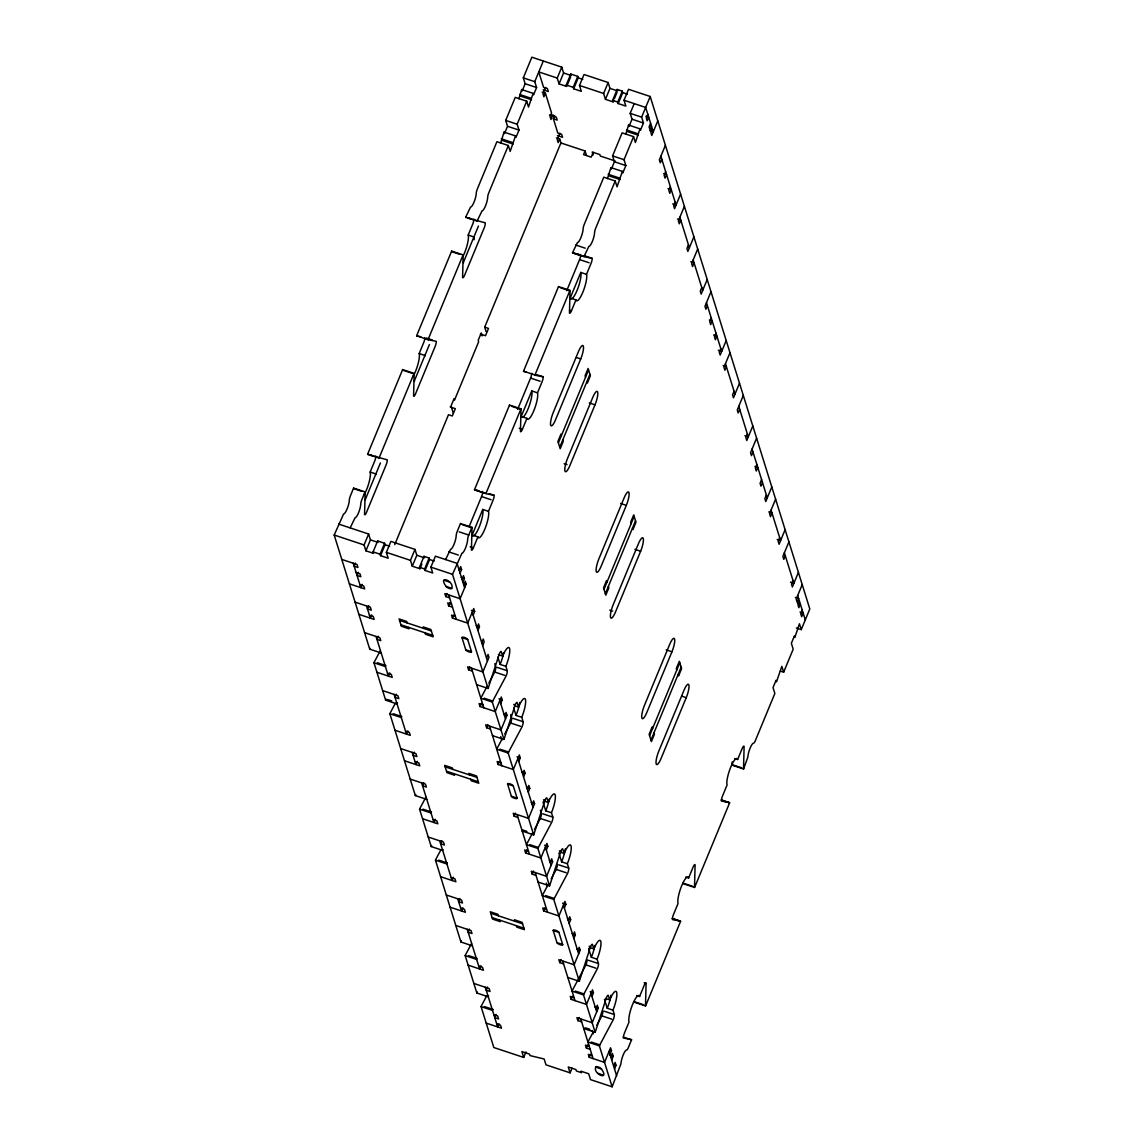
<?xml version="1.0" encoding="UTF-8"?>
<svg xmlns="http://www.w3.org/2000/svg" width="1144" height="1144" viewBox="0 0 1144 1144"><rect width="100%" height="100%" fill="white"/><g stroke="black" fill="none" stroke-linecap="round" stroke-linejoin="round"><path stroke-width="1.5" d="M445.588 559.573L450.493 549.406A8.265 1.873 -71.6 0 0 453.953 544.487A8.265 1.873 -71.6 0 0 456.184 535.649A4.133 0.944 -71.6 0 1 457.314 531.245L460.489 523.552L471.943 527.355A4.147 0.944 -71.6 0 1 472.014 527.927L471.428 549.978A4.133 0.944 -71.6 0 0 473.387 547.79L477.92 536.851A14.457 3.289 -71.6 0 0 484.799 529.214A14.457 3.289 -71.6 0 0 488.488 511.325L493.007 500.371A4.133 0.944 -71.6 0 0 494.065 495.266L489.289 493.679M484.241 493.121L474.688 489.947A4.133 0.944 -71.6 0 1 474.503 489.689L509.509 405.062L520.963 408.866A4.147 0.944 -71.6 0 1 521.02 409.438L520.448 431.488A4.133 0.944 -71.6 0 0 522.408 429.315L526.941 418.361A14.457 3.289 -71.6 0 0 533.819 410.725A14.457 3.289 -71.6 0 0 537.494 392.835L542.027 381.896A4.133 0.944 -71.6 0 0 543.085 376.776L536.722 374.66M526.354 371.972L523.709 371.471A4.133 0.944 -71.6 0 1 523.523 371.199L558.529 286.572L569.969 290.376A4.147 0.944 -71.6 0 1 570.041 290.948L569.469 313.013A4.133 0.944 -71.6 0 0 571.428 310.825L575.961 299.885A14.457 3.289 -71.6 0 0 582.839 292.235A14.457 3.289 -71.6 0 0 586.514 274.345L591.048 263.406A4.133 0.944 -71.6 0 0 592.091 258.287L584.141 255.655M644.172 982.71L646.088 983.354L645.502 1005.404A4.133 0.944 -71.6 0 0 645.573 1005.976L634.119 1002.173A4.133 0.944 -71.6 0 1 634.048 1001.601L643.6 1004.775M780.38 671.099L783.654 672.186L781.838 666.337L776.504 681.781L776.047 680.322L773.029 687.615L774.86 693.464L755.326 740.683A4.133 0.944 -71.6 0 1 753.925 743.014L752.938 743.4A8.265 1.873 -71.6 0 0 749.706 749.191A8.265 1.873 -71.6 0 0 747.904 756.899L743.6 769.011L732.16 765.207A4.133 0.944 -71.6 0 1 732.088 764.635L732.16 761.875M526.926 831.388L522.636 829.972A4.133 0.944 -71.6 0 1 522.222 831.073L533.676 834.877L508.179 753.024A4.147 0.944 -71.6 0 1 508.622 752.037L522.05 726.812A4.133 0.944 -71.6 0 0 523.108 721.707L521.736 717.302A14.457 3.289 -71.6 0 0 525.425 699.413A14.457 3.289 -71.6 0 0 518.547 707.063L517.174 702.659A4.133 0.944 -71.6 0 0 515.215 704.847L504.361 738.323A4.133 0.944 -71.6 0 1 503.946 739.424L492.492 735.635A4.133 0.944 -71.6 0 0 492.707 735.091M538.309 881.509A4.133 0.944 -71.6 0 1 538.095 882.053L549.549 885.856L537.909 848.462A4.147 0.944 -71.6 0 1 538.352 847.489L551.78 822.25A4.133 0.944 -71.6 0 0 552.838 817.145L551.465 812.755A14.457 3.289 -71.6 0 0 555.155 794.865A14.457 3.289 -71.6 0 0 548.276 802.502L546.904 798.112A4.133 0.944 -71.6 0 0 544.944 800.299L534.076 833.776A4.133 0.944 -71.6 0 1 533.676 834.877M567.824 977.505L579.279 981.295L553.782 899.456A4.147 0.944 -71.6 0 1 554.239 898.469L567.667 873.244A4.133 0.944 -71.6 0 0 568.711 868.124L567.352 863.734A14.457 3.289 -71.6 0 0 571.028 845.845A14.457 3.289 -71.6 0 0 564.149 853.481L562.791 849.091A4.133 0.944 -71.6 0 0 560.817 851.279L549.964 884.755A4.133 0.944 -71.6 0 1 549.549 885.856M583.912 1027.941A4.133 0.944 -71.6 0 1 583.697 1028.485L595.152 1032.288L583.511 994.894A4.147 0.944 -71.6 0 1 583.955 993.907L597.382 968.682A4.133 0.944 -71.6 0 0 598.441 963.577L597.068 959.173A14.457 3.289 -71.6 0 0 600.757 941.283A14.457 3.289 -71.6 0 0 593.879 948.934L592.506 944.529A4.133 0.944 -71.6 0 0 590.547 946.717L579.693 980.193A4.133 0.944 -71.6 0 1 579.279 981.295M381.195 652.967L369.741 649.177L334.191 535.034L343.629 513.928A8.265 1.873 -71.6 0 0 347.075 509.008A8.265 1.873 -71.6 0 0 349.32 500.185A4.133 0.944 -71.6 0 1 350.436 495.767L353.61 488.073L365.065 491.877A4.147 0.944 -71.6 0 1 365.136 492.449L364.55 514.5A4.133 0.944 -71.6 0 0 366.523 512.312L386.129 464.893A4.133 0.944 -71.6 0 0 387.187 459.788L369.726 455.112M371.771 455.226L367.825 454.468A4.133 0.944 -71.6 0 1 367.624 454.211L402.631 369.583L414.085 373.387A4.147 0.944 -71.6 0 1 414.157 373.959L413.57 396.01A4.133 0.944 -71.6 0 0 415.529 393.836L435.149 346.417A4.133 0.944 -71.6 0 0 436.207 341.298L428.285 339.797L416.645 335.721L451.651 251.094L463.106 254.897A4.147 0.944 -71.6 0 1 463.163 255.47L462.591 277.534A4.133 0.944 -71.6 0 0 464.55 275.346L484.169 227.928A4.133 0.944 -71.6 0 0 485.228 222.808L467.753 218.132M465.851 217.503A4.133 0.944 -71.6 0 1 465.651 217.231L470.57 207.078A8.265 1.873 -71.6 0 0 474.016 202.159A8.265 1.873 -71.6 0 0 476.262 193.322A4.133 0.944 -71.6 0 1 477.377 188.917L496.911 141.699L508.351 145.502L510.181 151.365L515.515 135.907L504.061 132.118L500.543 143.186M504.061 132.118L504.518 133.576L507.536 126.283L505.705 120.42L515.243 97.383L526.698 101.172L528.514 107.035L533.118 93.365L521.664 89.561L518.875 98.856M521.664 89.561L522.122 91.019L525.139 83.726L523.308 77.864L531.86 57.2L561.761 67.124L563.592 72.987L559.058 83.927L566.695 86.458L566.237 84.999L570.77 74.045L577.763 76.376L578.221 77.835L573.687 88.789L581.324 91.32L579.507 85.457L584.026 74.517L608.15 82.525L609.966 88.374L605.448 99.328L613.084 101.859L613.827 100.028M364.421 494.265A14.457 3.289 -71.6 0 0 370.156 472.043L374.689 461.103A4.133 0.944 -71.6 0 0 375.732 455.984M413.427 375.79A14.457 3.289 -71.6 0 0 419.176 353.553L423.695 342.614A4.133 0.944 -71.6 0 0 424.81 337.823M463.52 255.198A14.457 3.289 -71.6 0 0 468.196 235.063L472.715 224.124A4.133 0.944 -71.6 0 0 473.773 219.019M350.164 527.884L355.069 517.731A8.265 1.873 -71.6 0 0 358.53 512.812A8.265 1.873 -71.6 0 0 360.76 503.975A4.133 0.944 -71.6 0 1 361.89 499.571L365.065 491.877M379.265 458.272A4.133 0.944 -71.6 0 1 379.079 458.015L414.085 373.387M463.106 254.897L428.085 339.525A4.133 0.944 -71.6 0 0 428.285 339.797M477.305 221.307A4.133 0.944 -71.6 0 1 477.105 221.035L482.024 210.882A8.265 1.873 -71.6 0 0 485.471 205.963A8.265 1.873 -71.6 0 0 487.702 197.125A4.133 0.944 -71.6 0 1 488.831 192.707L508.351 145.502M515.515 135.907L515.973 137.38L518.99 130.087L517.159 124.224L526.698 101.172M533.118 93.365L533.576 94.823L536.593 87.53L534.763 81.667L543.314 61.004M380.409 462.991L365.322 499.47A14.457 3.289 -71.6 0 0 365.479 499.885M429.429 344.516L414.342 380.981A14.457 3.289 -71.6 0 0 414.5 381.395M478.449 226.026L463.349 262.505A14.457 3.289 -71.6 0 0 463.52 262.905M545.659 87.416L542.985 93.894L543.886 96.825L545.402 93.179L542.127 92.092M355.441 563.034L354.154 566.166L357.972 567.438L357.057 564.507L341.784 559.43M421.864 564.063L419.934 568.74L412.298 566.208L416.816 555.269L415 549.406L390.876 541.412L386.357 552.352L388.173 558.201L380.537 555.669L385.07 544.73L384.613 543.271L377.62 540.94L373.087 551.88L373.545 553.353L365.908 550.822L364.092 544.959L368.611 534.019L338.71 524.095M559.058 83.927L557.242 78.064L561.761 67.124M365.908 550.822L370.442 539.868L368.611 534.019M358.329 572.315L357.042 575.446L360.861 576.705L359.945 573.773L356.127 572.515M552.967 114.657L550.965 119.519L550.049 116.588L551.551 112.941L545.402 93.179M557.471 135.578L562.562 137.266L561.647 134.349L557.829 133.076L553.381 118.804L554.668 115.673M567.453 84.642L570.599 77.034M362.176 584.398L360.846 587.644L353.239 563.234M380.537 555.669L380.094 554.211L384.613 543.271M573.687 88.789L573.23 87.316L577.763 76.376M559.917 133.162L557.228 139.654L558.143 142.585L559.659 138.939L556.384 137.852M368.74 605.748L367.453 608.88L371.271 610.138L370.356 607.207L355.083 602.144M394.737 544.63L448.491 414.7L452.309 415.973L455.326 408.68L450.236 406.992M486.071 331.56L484.698 327.17L560.903 142.957L585.084 150.979L586.443 155.384M371.686 614.9L370.341 618.146L366.538 605.948M378.249 636.25L376.948 639.382L380.766 640.64L379.865 637.723L364.593 632.646M412.298 566.208L410.467 560.36L415 549.406M605.448 99.328L603.617 93.465L608.15 82.525M585.084 150.979L583.569 154.626L591.205 157.171L593.221 152.309M419.934 568.74L419.476 567.281L423.995 556.341L429.143 558.043L429.601 559.516L425.067 570.456L432.704 572.987L430.888 567.138L435.406 556.184L457.042 563.363L464.636 587.773M613.084 101.859L612.626 100.386L617.145 89.446L622.293 91.162L622.751 92.621L618.218 103.561L625.854 106.092L624.038 100.243L628.557 89.303L650.192 96.482L809.809 608.966L801.258 629.643L796.353 628.013M614.457 98.513L616.973 92.435M425.067 570.456L424.624 568.997L429.143 558.043M618.218 103.561L617.774 102.102L622.293 91.162M389.732 672.872L388.388 676.104L376.047 636.45M582.267 256.156L572.729 252.981A4.133 0.944 -71.6 0 1 572.529 252.71L577.448 242.557A8.265 1.873 -71.6 0 0 580.437 238.696A8.265 1.873 -71.6 0 0 582.954 230.602L583.226 227.899A4.133 0.944 -71.6 0 1 584.255 224.381L603.775 177.177L615.229 180.981L617.059 186.844L622.379 171.385L610.939 167.596L607.421 178.664M610.939 167.596L611.396 169.055L614.414 161.762L612.583 155.899L622.121 132.861L633.576 136.651L635.392 142.514L639.996 128.843L628.542 125.039L625.754 134.334M628.542 125.039L629 126.498L632.017 119.205L630.187 113.342L634.219 103.618M396.296 694.208L395.009 697.339L398.827 698.612L397.912 695.681L382.639 690.604M469.297 526.211L481.567 496.567A4.133 0.944 -71.6 0 0 482.611 491.462M517.646 409.337L530.573 378.092A4.133 0.944 -71.6 0 0 531.688 373.301M566.738 290.676L579.593 259.602A4.133 0.944 -71.6 0 0 580.651 254.497M476.619 684.641L488.059 688.445L452.509 574.317L461.947 553.21A8.265 1.873 -71.6 0 0 465.408 548.291A8.265 1.873 -71.6 0 0 467.639 539.453A4.133 0.944 -71.6 0 1 468.754 535.049L471.943 527.355M494.065 495.266L486.143 493.75A4.133 0.944 -71.6 0 1 485.957 493.493L520.963 408.866M543.085 376.776L535.163 375.275A4.133 0.944 -71.6 0 1 534.963 375.003L569.969 290.376M592.091 258.287L584.184 256.785A4.133 0.944 -71.6 0 1 583.983 256.513L588.888 246.36A8.265 1.873 -71.6 0 0 591.891 242.499A8.265 1.873 -71.6 0 0 594.394 234.406L594.68 231.703A4.133 0.944 -71.6 0 1 595.709 228.185L615.229 180.981M622.379 171.385L622.837 172.858L625.854 165.565L624.038 159.702L633.576 136.651M639.996 128.843L640.44 130.302L643.457 123.009L641.641 117.146L650.192 96.482M449.578 597.84L445.76 596.582L447.018 593.536M477.92 536.851L472.2 534.949L482.754 509.423L488.488 511.325M521.378 416.874A14.457 3.289 -71.6 0 1 521.206 416.459L531.774 390.933L537.494 392.835M575.961 299.885L570.227 297.983L580.794 272.444L586.514 274.345M459.173 570.198L460.674 566.552L461.59 569.483L460.074 573.13M647.79 114.257L646.288 117.903L647.189 120.835L648.705 117.189L645.845 116.23M452.466 607.121L448.648 605.848L449.935 602.716M461.976 579.236L463.492 575.589L464.407 578.506L462.891 582.167M650.607 123.28L649.091 126.927L650.006 129.858L651.522 126.212L649.606 125.583M463.735 584.841L465.236 581.195L466.151 584.126L460.117 598.712L444.844 593.65L445.76 596.582M652.352 128.9L650.85 132.547L651.751 135.478L657.786 120.878M473.158 615.1L474.66 611.454L473.745 608.537L467.71 623.122L452.452 618.046L453.71 615.014M407.793 730.83L406.449 734.062L394.094 694.408M414.357 752.166L413.055 755.297L416.874 756.57L415.958 753.639L400.7 748.576M665.393 145.288L659.359 159.874L660.274 162.805L661.775 159.159M580.723 358.93L555.569 419.719A10.325 2.345 -71.6 0 1 550.664 425.182A10.325 2.345 -71.6 0 1 553.296 412.398L578.449 351.608A10.325 2.345 -71.6 0 1 583.354 346.146A10.325 2.345 -71.6 0 1 580.723 358.93L576.433 357.5M417.288 761.332L415.944 764.578L412.155 752.366M477.034 627.556L478.535 623.909L479.45 626.826L477.949 630.487M665.651 171.6L664.149 175.246L665.05 178.178L666.566 174.531L663.706 173.588M558.386 442.885L588.559 369.941M559.745 447.275L589.932 374.331M472.386 671.056L468.568 669.783L469.827 666.752M423.852 782.682L422.565 785.799L426.383 787.072L425.468 784.14L410.196 779.078M481.738 642.685L483.254 639.038L484.169 641.97L482.654 645.616M670.37 186.729L668.854 190.376L669.769 193.307L671.285 189.661L668.01 188.574M486.529 658.057L488.045 654.411L488.96 657.342L482.911 671.928L467.653 666.866L468.568 669.783M675.16 202.116L673.644 205.763L674.56 208.68L680.594 194.094M595.009 404.819L569.869 465.608A10.325 2.345 -71.6 0 1 564.95 471.056A10.325 2.345 -71.6 0 1 567.581 458.286L592.735 397.497A10.325 2.345 -71.6 0 1 597.654 392.034A10.325 2.345 -71.6 0 1 595.009 404.819L589.289 402.917M684.398 206.292L678.363 220.892L679.264 223.824L680.78 220.163L677.505 219.076M500.714 703.574L502.216 699.928L501.301 696.996L495.266 711.582L480.008 706.52L481.295 703.388M435.335 819.29L434.005 822.536L421.65 782.882M490.433 729.014L486.615 727.756L487.902 724.624M441.913 840.64L440.612 843.771L444.43 845.03L443.514 842.098L428.256 837.036M688.459 244.816L686.943 248.462L687.859 251.394L693.893 236.808M697.697 249.006L691.662 263.592L692.578 266.523L694.079 262.877L690.804 261.79M504.59 716.015L506.091 712.369L507.007 715.3L500.972 729.886L485.699 724.824L486.615 727.756M518.761 761.532L520.277 757.886L519.362 754.954L513.327 769.54L498.055 764.478L499.313 761.432M453.396 877.248L452.052 880.494L439.696 840.84M701.758 287.53L700.257 291.177L701.158 294.094L707.192 279.508M710.996 291.706L704.961 306.306L705.877 309.238L707.378 305.577M459.959 898.598L458.672 901.729L462.476 902.988L461.575 900.056L446.303 894.994M626.326 505.362L601.186 566.151A10.325 2.345 -71.6 0 1 596.267 571.614A10.325 2.345 -71.6 0 1 598.898 558.83L624.052 498.04A10.325 2.345 -71.6 0 1 628.957 492.578A10.325 2.345 -71.6 0 1 626.326 505.362L620.606 503.46M462.891 907.75L461.561 910.996L457.757 898.798M522.636 773.973L524.152 770.327L525.053 773.258L523.552 776.905M711.253 318.032L709.752 321.678L710.667 324.61L712.169 320.963L709.309 320.005M603.989 589.317L634.162 516.359M605.362 593.707L635.535 520.749M517.989 817.488L514.171 816.215L515.429 813.169M469.455 929.1L468.168 932.231L471.986 933.49L471.071 930.572L455.798 925.496M527.355 789.103L528.857 785.456L529.772 788.388L528.256 792.034M715.972 333.161L714.471 336.808L715.372 339.739L716.888 336.093L713.613 335.006M532.146 804.489L533.647 800.829L534.563 803.76L528.528 818.36L513.256 813.284L514.171 816.215M720.763 348.534L719.247 352.18L720.162 355.112L726.197 340.526M640.626 551.236L615.472 612.026A10.325 2.345 -71.6 0 1 610.553 617.488A10.325 2.345 -71.6 0 1 613.198 604.704L638.338 543.915A10.325 2.345 -71.6 0 1 643.257 538.452A10.325 2.345 -71.6 0 1 640.626 551.236L634.891 549.334M730.001 352.724L723.966 367.31L724.881 370.241L726.383 366.595L723.108 365.508M546.317 849.992L547.819 846.346L546.918 843.414L540.869 858.014L525.611 852.938L526.898 849.82M480.952 965.722L479.608 968.954L467.252 929.3M536.035 875.446L532.217 874.173L533.519 871.042M487.516 987.058L486.214 990.189L490.032 991.462L489.132 988.53L473.859 983.454M734.062 391.248L732.56 394.894L733.461 397.812L739.496 383.226M550.192 862.447L551.694 858.801L552.609 861.718L546.575 876.318L531.302 871.242L532.217 874.173M743.3 395.424L737.265 410.024L738.18 412.955L739.682 409.295M496.067 1014.514L494.766 1017.645L498.584 1018.918L497.683 1015.986L493.865 1014.714M564.364 907.95L565.88 904.303L564.964 901.386L558.93 915.972L543.657 910.896L544.916 907.864M498.998 1023.68L497.654 1026.912L485.313 987.258M747.361 433.948L745.859 437.594L746.775 440.526L752.809 425.94M756.599 438.138L750.564 452.724L751.479 455.655L752.995 452.009M671.943 651.78L646.789 712.569A10.325 2.345 -71.6 0 1 641.87 718.032A10.325 2.345 -71.6 0 1 644.501 705.247L669.655 644.458A10.325 2.345 -71.6 0 1 674.574 639.01A10.325 2.345 -71.6 0 1 671.943 651.78L666.208 649.878M568.239 920.405L569.755 916.759L570.67 919.69L569.154 923.337M756.87 464.45L755.355 468.096L756.27 471.028L757.786 467.381L754.911 466.437M649.592 735.735L679.779 662.791M650.965 740.125L681.138 667.181M563.592 963.906L559.774 962.633L561.032 959.601M572.958 935.535L574.46 931.888L575.375 934.82L573.873 938.466M761.575 479.579L760.074 483.24L760.989 486.157L762.49 482.511M486.543 996.152L481.51 1005.619A4.133 0.944 -71.6 0 0 481.066 1006.591L493.808 1047.518L523.709 1057.442L525.968 1051.979M577.749 950.907L579.25 947.261L580.165 950.192L574.131 964.778L558.858 959.716L559.774 962.633M766.366 494.966L764.864 498.612L765.765 501.53L771.814 486.944M686.228 697.668L661.075 758.458A10.325 2.345 -71.6 0 1 656.17 763.92A10.325 2.345 -71.6 0 1 658.801 751.136L683.955 690.347A10.325 2.345 -71.6 0 1 688.86 684.884A10.325 2.345 -71.6 0 1 686.228 697.668L681.938 696.238M775.603 499.142L769.569 513.742L770.484 516.673L772 513.012L768.725 511.94M591.92 996.424L593.436 992.777L592.52 989.846L586.486 1004.432L571.213 999.37L572.515 996.238M581.638 1021.864L577.834 1020.605L579.121 1017.474M779.665 537.666L778.163 541.312L779.078 544.244L785.113 529.658M595.795 1008.865L597.311 1005.219L598.226 1008.15L592.177 1022.736L576.919 1017.674L577.834 1020.605M788.917 541.856L782.868 556.442L783.783 559.373L785.299 555.727M523.709 1057.442L521.878 1051.593L529.515 1054.124L529.972 1055.583L544.158 1058.986L545.974 1064.835L570.098 1072.843L572.029 1068.153M590.19 1049.32L586.371 1048.047L587.673 1044.93M609.981 1054.382L611.482 1050.735L610.567 1047.804L604.533 1062.39L589.26 1057.328L590.518 1054.282M792.978 580.38L791.462 584.026L792.377 586.958L798.412 572.357M802.216 584.57L796.181 599.156L797.082 602.087L798.598 598.441L795.409 597.382M610.81 1057.07L612.326 1053.424L613.227 1056.341L611.725 1059.987M799.427 601.115L797.926 604.761L798.841 607.693L800.342 604.046L797.482 603.102M570.098 1072.843L568.268 1066.98L575.904 1069.526L576.361 1070.984L581.509 1072.7L581.052 1071.227L588.688 1073.758L590.504 1079.621L612.14 1086.8L620.963 1063.748A8.265 1.873 -71.6 0 1 623.208 1054.925A8.265 1.873 -71.6 0 1 626.655 1049.992A4.133 0.944 -71.6 0 0 628.385 1047.532L631.559 1039.839A4.147 0.944 -71.6 0 0 631.374 1039.567L623.451 1038.066A4.133 0.944 -71.6 0 1 624.51 1032.946L629.028 1022.007A14.457 3.289 -71.6 0 1 632.718 1004.117A14.457 3.289 -71.6 0 1 639.596 996.467L644.115 985.527A4.133 0.944 -71.6 0 1 646.088 983.354M645.573 1005.976L680.58 921.349A4.147 0.944 -71.6 0 0 680.394 921.092L672.472 919.576A4.133 0.944 -71.6 0 1 673.516 914.471L678.049 903.517A14.457 3.289 -71.6 0 1 681.738 885.628A14.457 3.289 -71.6 0 1 688.616 877.991L693.135 867.052A4.133 0.944 -71.6 0 1 695.109 864.864L694.522 886.915A4.133 0.944 -71.6 0 0 694.594 887.487L683.14 883.683A4.133 0.944 -71.6 0 1 683.068 883.111L692.606 886.285M694.594 887.487L729.6 802.874A4.147 0.944 -71.6 0 0 729.4 802.602L721.478 801.086A4.133 0.944 -71.6 0 1 722.536 795.981L727.069 785.041A14.457 3.289 -71.6 0 1 730.744 767.138A14.457 3.289 -71.6 0 1 737.623 759.502L742.156 748.562A4.133 0.944 -71.6 0 1 744.115 746.374L743.543 768.439A4.133 0.944 -71.6 0 0 743.6 769.011M613.627 1066.094L615.129 1062.447L616.044 1065.379L614.528 1069.025M802.244 610.152L800.743 613.799L801.644 616.73L803.159 613.07L799.971 612.026M783.654 672.186L793.192 649.148L791.362 643.285L794.379 635.992L794.837 637.451L799.441 623.78L801.258 629.643M380.294 650.75L374.417 661.775A4.118 0.944 -71.6 0 0 373.974 662.762L385.614 700.157L397.068 703.96A4.147 0.944 -71.6 0 0 397.483 702.845M395.338 703.303L390.304 712.769A4.118 0.944 -71.6 0 0 389.847 713.742L415.343 795.595L426.798 799.399M425.897 797.168L420.034 808.207A4.133 0.944 -71.6 0 0 419.576 809.194L431.216 846.574L442.671 850.378A4.147 0.944 -71.6 0 0 442.985 849.563M487.172 686.228L481.295 697.254A4.147 0.944 -71.6 0 0 480.852 698.24L492.292 702.044L503.946 739.424M488.846 683.068L494.723 672.029A4.133 0.944 -71.6 0 0 495.781 666.923L494.794 663.749M492.292 702.044A4.147 0.944 -71.6 0 1 492.749 701.058L506.177 675.832A4.133 0.944 -71.6 0 0 507.235 670.713L505.862 666.323A14.457 3.289 -71.6 0 0 509.552 648.433A14.457 3.289 -71.6 0 0 502.674 656.084L498.369 654.654M440.94 849.735L435.907 859.187A4.133 0.944 -71.6 0 0 435.464 860.174L460.946 942.027L472.401 945.816M502.216 738.781L497.182 748.247A4.147 0.944 -71.6 0 0 496.725 749.22L508.179 753.024M504.733 734.048L510.61 723.008A4.133 0.944 -71.6 0 0 511.654 717.903L510.667 714.728M471.514 943.6L465.637 954.625A4.133 0.944 -71.6 0 0 465.179 955.612L476.833 993.006L488.273 996.81A4.147 0.944 -71.6 0 0 488.588 995.981M532.775 832.646L526.898 843.686A4.147 0.944 -71.6 0 0 526.454 844.672L537.909 848.462M534.462 829.5L540.326 818.461A4.133 0.944 -71.6 0 0 541.384 813.341L540.397 810.166M547.819 885.199L542.785 894.665A4.147 0.944 -71.6 0 0 542.327 895.652L553.782 899.456M551.179 878.892L556.213 869.44A4.133 0.944 -71.6 0 0 557.257 864.321M586.986 959.773A4.133 0.944 -71.6 0 1 585.942 964.878L572.515 990.103A4.147 0.944 -71.6 0 0 572.057 991.09L583.511 994.894M593.421 1031.631L588.388 1041.097A4.147 0.944 -71.6 0 0 587.944 1042.07L599.384 1045.873L612.14 1086.8M596.782 1025.324L601.816 1015.858A4.133 0.944 -71.6 0 0 602.874 1010.753M599.384 1045.873A4.147 0.944 -71.6 0 1 599.842 1044.887L613.27 1019.661A4.133 0.944 -71.6 0 0 614.314 1014.556L612.955 1010.152A14.457 3.289 -71.6 0 0 616.645 992.263A14.457 3.289 -71.6 0 0 609.766 999.913L605.462 998.483M467.824 217.875L470.47 218.39M572.729 252.981L578.664 254.111M420.792 336.751L416.831 335.993A4.133 0.944 -71.6 0 1 416.645 335.721M474.688 489.947L478.65 490.704M563.592 72.987L571.228 75.518L570.77 74.045M578.221 77.835L582.797 79.365M609.966 88.374L617.603 90.919L617.145 89.446M622.751 92.621L627.327 94.137M557.242 78.064L538.781 71.943L543.572 87.316L547.39 88.588L548.305 91.52L543.214 89.818M579.507 85.457L603.617 93.465M624.038 100.243L645.659 107.422L653.267 131.832L649.878 130.702M566.237 84.999L573.23 87.316M612.626 100.386L617.774 102.102M523.308 77.864L534.763 81.667M630.187 113.342L641.641 117.146M525.139 83.726L536.593 87.53M632.017 119.205L643.457 123.009M519.633 94.48L531.073 98.27M626.512 129.958L637.952 133.748M520.091 95.939L531.531 99.742M626.955 131.417L638.409 135.221M549.506 114.886L556.284 117.146L557.199 120.063L553.381 118.804M505.705 120.42L517.159 124.224M612.583 155.899L624.038 159.702M615.2 160.989L600.314 156.042L599.871 154.583L592.234 152.052L593.15 154.969M507.536 126.283L518.99 130.087M614.414 161.762L625.854 165.565M501.286 138.796L512.741 142.6M608.165 174.274L619.619 178.078M501.744 140.269L513.198 144.058M608.622 175.747L620.077 179.536M672.672 203.918L676.061 205.033L660.86 156.227M575.718 245.016L585.256 248.191M465.651 217.231L477.105 221.035M572.529 252.71L583.983 256.513M579.593 259.602L589.131 262.777M468.196 235.063L473.916 236.965A14.457 3.289 -71.6 0 1 474.131 239.754M459.673 254.311L451.723 251.666A4.147 0.944 -71.6 0 0 451.651 251.094M560.503 287.787L570.041 290.948M718.275 350.336L721.678 351.465L706.477 302.659M569.526 310.196L571.428 310.825M484.698 327.17L488.517 328.428L485.499 335.721L480.408 334.034M744.887 435.75L748.276 436.879L738.781 406.377M426.283 338.009L432.389 340.04M523.523 371.199L534.963 375.003M530.573 378.092L540.125 381.252M419.176 353.553L424.896 355.455A14.457 3.289 -71.6 0 1 425.025 355.97M412.24 373.33L402.702 370.156A4.147 0.944 -71.6 0 0 402.631 369.583M511.482 406.263L521.02 409.438M521.206 416.459L526.941 418.361M519.233 428.256L522.408 429.315M564.135 463.706L567.009 464.65M777.191 539.467L780.58 540.597L771.085 510.095M790.49 582.182L793.879 583.297L784.384 552.795M367.624 454.211L379.079 458.015M474.503 489.689L485.957 493.493M481.567 496.567L491.105 499.742M370.156 472.043L375.89 473.945A14.457 3.289 -71.6 0 1 376.004 474.445M361.633 491.276L353.682 488.645A4.147 0.944 -71.6 0 0 353.61 488.073M462.462 524.753L472.014 527.927M459.216 531.874L468.754 535.049M470.213 546.732L473.387 547.79M448.777 551.88L458.315 555.04M609.752 610.124L612.612 611.082M459.688 568.854L461.59 569.483M370.442 539.868L378.078 542.413L377.62 540.94M385.07 544.73L389.646 546.246M416.816 555.269L424.453 557.8L423.995 556.341M429.601 559.516L434.177 561.032M334.191 535.034L364.092 544.959M386.357 552.352L410.467 560.36M430.888 567.138L452.509 574.317M461.218 577.463L464.407 578.506M373.087 551.88L380.094 554.211M419.476 567.281L424.624 568.997M464.235 583.497L466.151 584.126M444.101 580.265L449.835 582.167M446.003 586.371L451.723 588.273C454.869 581.481 437.337 573.931 446.003 586.371A3.103 0.915 22.5 0 0 449.206 588.416A3.103 0.915 22.5 0 0 451.723 588.273M471.385 610.367L474.66 611.454M451.551 604.189L447.733 602.917L448.648 605.848M359.931 584.713L363.749 585.985L364.664 588.903L349.392 583.84M455.355 616.387L451.537 615.129L452.452 618.046M476.176 625.754L479.45 626.826M461.962 637.623L467.696 639.525L471.485 651.722A3.103 0.915 22.5 0 1 468.968 651.88A3.103 0.915 22.5 0 1 465.765 649.821L461.962 637.623A3.103 0.915 22.5 0 1 464.493 637.48A3.103 0.915 22.5 0 1 467.696 639.525M399.571 620.405L431.374 630.973M400.929 624.796L432.747 635.363M369.426 615.215L373.244 616.487L374.159 619.419L358.887 614.342M465.765 649.821L471.485 651.722M497.854 657.099L500.128 664.421L505.862 666.323M497.211 667.395L507.235 670.713M494.723 672.029L504.747 675.36M734.763 758.558L737.623 759.502M732.088 764.635L741.627 767.796M498.941 698.841L502.216 699.928M513.785 704.375L515.215 704.847M514.257 705.633L518.547 707.063M377.291 662.733L385.871 665.579A4.118 0.944 -71.6 0 0 385.428 666.566L373.974 662.762M484.155 698.212L492.749 701.058M513.727 708.093L516.015 715.415L521.736 717.302M387.487 673.173L391.305 674.445L392.206 677.377L376.948 672.3M482.911 704.861L479.093 703.589L480.008 706.52M503.732 714.213L507.007 715.3M513.084 718.375L523.108 721.707M510.61 723.008L520.62 726.34M721.449 799.956L729.4 802.602M721.321 800.128L729.6 802.874M387.458 699.527L391.748 700.943M393.164 713.713L401.758 716.559A4.118 0.944 -71.6 0 0 401.301 717.545L389.847 713.742M500.042 749.191L508.622 752.037M517.002 756.799L520.277 757.886M405.534 731.145L409.352 732.403L410.267 735.335L394.995 730.272M500.958 762.819L497.139 761.546L498.055 764.478M521.793 772.171L525.053 773.258M526.497 787.301L529.772 788.388M507.578 784.04L513.298 785.942L517.102 798.154A3.103 0.915 22.5 0 1 514.571 798.298A3.103 0.915 22.5 0 1 511.368 796.253L507.578 784.04A3.103 0.915 22.5 0 1 510.095 783.897A3.103 0.915 22.5 0 1 513.298 785.942M445.173 766.837L476.976 777.391M543.514 799.813L544.944 800.299M543.986 801.072L548.276 802.502M446.546 771.228L478.349 781.781M415.043 761.647L418.847 762.905L419.762 765.836L404.504 760.774M511.368 796.253L517.102 798.154M531.288 802.673L534.563 803.76M543 802.073L545.745 810.853L551.465 812.755M542.814 813.813L552.838 817.145M540.326 818.461L550.35 821.778M685.742 877.033L688.616 877.991M544.558 845.259L547.819 846.346M559.387 850.793L560.817 851.279M559.859 852.066L564.149 853.481M422.894 809.151L431.474 812.011A4.133 0.944 -71.6 0 0 431.031 812.984L419.576 809.194M529.772 844.629L538.352 847.489M558.887 853.052L561.618 861.832L567.352 863.734M433.09 819.604L436.908 820.877L437.823 823.794L422.551 818.732M528.514 851.279L524.696 850.021L525.611 852.938M549.334 860.631L552.609 861.718M558.701 864.807L568.711 868.124M556.213 869.44L566.223 872.758M672.429 918.446L680.394 921.092M672.314 918.603L680.58 921.349M438.767 860.145L447.361 862.991M545.645 895.623L554.239 898.469M435.464 860.174L446.904 863.977A4.133 0.944 -71.6 0 1 447.247 863.219M562.605 903.217L565.88 904.303M451.136 877.562L454.954 878.835L455.87 881.767L440.597 876.69M546.56 909.237L542.742 907.979L543.657 910.896M567.395 918.603L570.67 919.69M572.1 933.733L575.375 934.82M553.181 930.472L558.901 932.374L562.705 944.572A3.103 0.915 22.5 0 1 560.188 944.729A3.103 0.915 22.5 0 1 556.985 942.67L553.181 930.472A3.103 0.915 22.5 0 1 555.698 930.329A3.103 0.915 22.5 0 1 558.901 932.374M490.776 913.255L522.593 923.823M589.117 946.245L590.547 946.717M589.589 947.504L593.879 948.934M492.149 917.645L523.952 928.213M460.646 908.064L464.464 909.337L465.365 912.269L450.107 907.192M576.891 949.105L580.165 950.192M556.985 942.67L562.705 944.572M588.617 948.49L591.348 957.271L597.068 959.173M588.416 960.245L598.441 963.577M585.942 964.878L595.952 968.21M636.736 995.523L639.596 996.467M590.161 991.691L593.436 992.777M468.497 955.583L477.091 958.429A4.133 0.944 -71.6 0 0 476.633 959.416L465.179 955.612M575.375 991.061L583.955 993.907M604.49 999.47L607.221 1008.264L612.955 1010.152M478.692 966.036L482.511 967.295L483.426 970.226L468.153 965.15M574.116 997.711L570.298 996.438L571.213 999.37M594.952 1007.063L598.226 1008.15M604.304 1011.224L614.314 1014.556M601.816 1015.858L611.84 1019.19M623.294 1037.093L631.559 1039.839M585.542 1027.855L589.846 1029.271M484.37 1006.563L492.964 1009.408M591.248 1042.041L599.842 1044.887M481.066 1006.591L492.521 1010.395A4.133 0.944 -71.6 0 1 492.849 1009.637M609.58 1050.106L611.482 1050.735M589.289 1046.388L585.471 1045.13L586.371 1048.047M610.052 1055.297L613.227 1056.341M496.753 1023.994L500.572 1025.253L501.472 1028.184L486.214 1023.122M592.177 1055.669L588.359 1054.396L589.26 1057.328M614.142 1064.749L616.044 1065.379M595.738 1067.138L601.472 1069.039C610.124 1081.48 592.606 1073.93 595.738 1067.138A3.103 0.915 22.5 0 1 598.269 1066.995A3.103 0.915 22.5 0 1 601.472 1069.039M597.64 1073.244L603.374 1075.131M679.865 217.246L689.374 247.748M693.164 259.945L702.673 290.447M725.468 363.663L734.977 394.165M752.08 449.077L767.281 497.883M797.683 595.509L805.29 619.905M559.659 138.939L561.103 143.601M585.542 377.234L585.084 375.761L588.102 368.468L590.39 375.79L587.372 383.083L586.915 381.624M631.145 523.652L630.687 522.193L633.704 514.9L635.992 522.222L632.975 529.515L632.518 528.042M676.762 670.084L676.304 668.611L679.322 661.318L681.595 668.639L678.578 675.932L678.12 674.474M561.404 435.592L560.946 434.134L557.929 441.427L560.202 448.748L563.22 441.455L562.762 439.982M607.006 582.024L606.549 580.551L603.531 587.844L605.805 595.166L608.837 587.873L608.379 586.414M652.609 728.442L652.151 726.983L649.134 734.276L651.422 741.598L654.439 734.305L653.982 732.832M482.139 335.921L481.224 332.99L478.206 340.283L478.664 341.756L454.526 400.114L454.068 398.655L451.051 405.948L453.324 413.27M502.674 656.084L501.301 651.68A4.133 0.944 -71.6 0 0 499.342 653.867L488.474 687.344A4.133 0.944 -71.6 0 1 488.059 688.445M609.766 999.913L608.393 995.523A4.133 0.944 -71.6 0 0 606.42 997.697L595.566 1031.173A4.133 0.944 -71.6 0 1 595.152 1032.288M472.243 612.183L487.444 660.989M499.799 700.643L505.491 718.947M517.846 758.601L533.047 807.407M545.402 847.075L551.108 865.364M563.449 905.033L578.664 953.839M591.005 993.492L596.71 1011.796M609.066 1051.45L616.659 1075.861M500.743 736.664L501.801 740.039M546.36 883.082L547.404 886.471M592.277 1030.544L593.307 1033.819M448.662 594.909L456.27 619.319M471.471 668.125L483.812 707.779M489.518 726.082L501.873 765.751M517.074 814.557L529.429 854.211M535.12 872.514L547.476 912.168M562.676 960.974L575.032 1000.628M580.737 1018.932L593.078 1058.6M423.709 628.428L423.251 626.955L430.888 629.5L433.176 636.822L425.539 634.276L425.082 632.818M469.312 774.846L468.868 773.387L476.49 775.918L478.778 783.24L471.142 780.709L470.684 779.236M514.929 921.277L514.471 919.805L522.107 922.35L524.381 929.672L516.745 927.126L516.287 925.668M407.178 622.937L406.721 621.464L399.084 618.933L401.358 626.254L408.994 628.785L408.537 627.327M452.781 769.354L452.323 767.896L444.687 765.365L446.975 772.686L454.597 775.217L454.139 773.759M498.384 915.786L497.926 914.313L490.29 911.782L492.578 919.104L500.214 921.635L499.756 920.176M610.925 995.251A14.457 3.289 -71.6 0 1 607.221 1008.264M594.851 945.473A14.457 3.289 -71.6 0 1 591.348 957.271M565.322 848.834A14.457 3.289 -71.6 0 1 561.618 861.832M549.249 799.041A14.457 3.289 -71.6 0 1 545.745 810.853M558.529 286.572A4.147 0.944 -71.6 0 1 558.587 287.144M509.509 405.062A4.147 0.944 -71.6 0 1 509.581 405.634M460.489 523.552A4.147 0.944 -71.6 0 1 460.56 524.124M482.754 509.423A14.457 3.289 -71.6 0 1 479.079 527.312A14.457 3.289 -71.6 0 1 472.2 534.949M531.774 390.933A14.457 3.289 -71.6 0 1 529.057 406.334A14.457 3.289 -71.6 0 1 522.164 417.46M580.794 272.444A14.457 3.289 -71.6 0 1 577.105 290.333A14.457 3.289 -71.6 0 1 570.227 297.983M519.705 702.402A14.457 3.289 -71.6 0 1 516.015 715.415M503.646 652.623A14.457 3.289 -71.6 0 1 500.128 664.421M386.028 699.041A4.147 0.944 -71.6 0 1 385.614 700.157M370.055 648.348A4.147 0.944 -71.6 0 1 369.741 649.177M431.631 845.473A4.147 0.944 -71.6 0 1 431.216 846.574M415.758 794.494A4.147 0.944 -71.6 0 1 415.343 795.595M477.248 991.905A4.147 0.944 -71.6 0 1 476.833 993.006M461.361 940.911A4.147 0.944 -71.6 0 1 460.946 942.027"/></g></svg>
